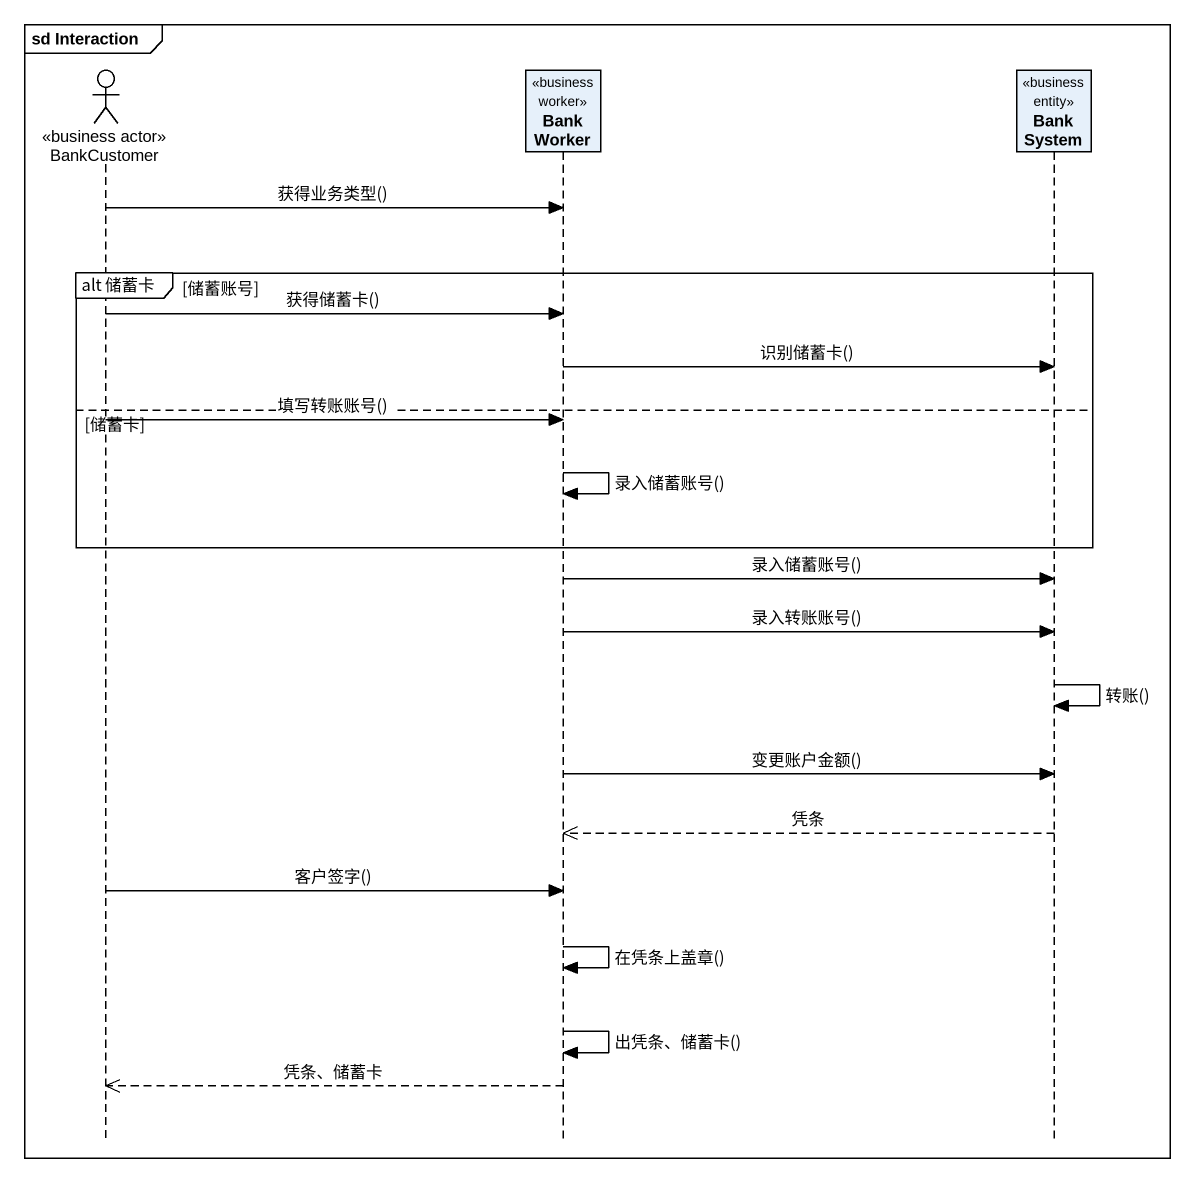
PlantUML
@startuml
mainframe sd Interaction
hide footbox
actor BankCustomer <<business actor>>
participant BankWorker <<business worker>>
participant BankSystem <<business entity>>

BankCustomer -> BankWorker : 获得业务类型()
group alt 储蓄卡 [储蓄账号]
  BankCustomer -> BankWorker : 获得储蓄卡()
  BankWorker -> BankSystem : 识别储蓄卡()
else 储蓄卡
  BankCustomer -> BankWorker : 填写转账账号()
  BankWorker -> BankWorker : 录入储蓄账号()
end
BankWorker -> BankSystem : 录入储蓄账号()
BankWorker -> BankSystem : 录入转账账号()
BankSystem -> BankSystem : 转账()
BankWorker -> BankSystem : 变更账户金额()
BankSystem -->> BankWorker : 凭条
BankCustomer -> BankWorker : 客户签字()
BankWorker -> BankWorker : 在凭条上盖章()
BankWorker -> BankWorker : 出凭条、储蓄卡()
BankWorker -->> BankCustomer : 凭条、储蓄卡
@enduml
